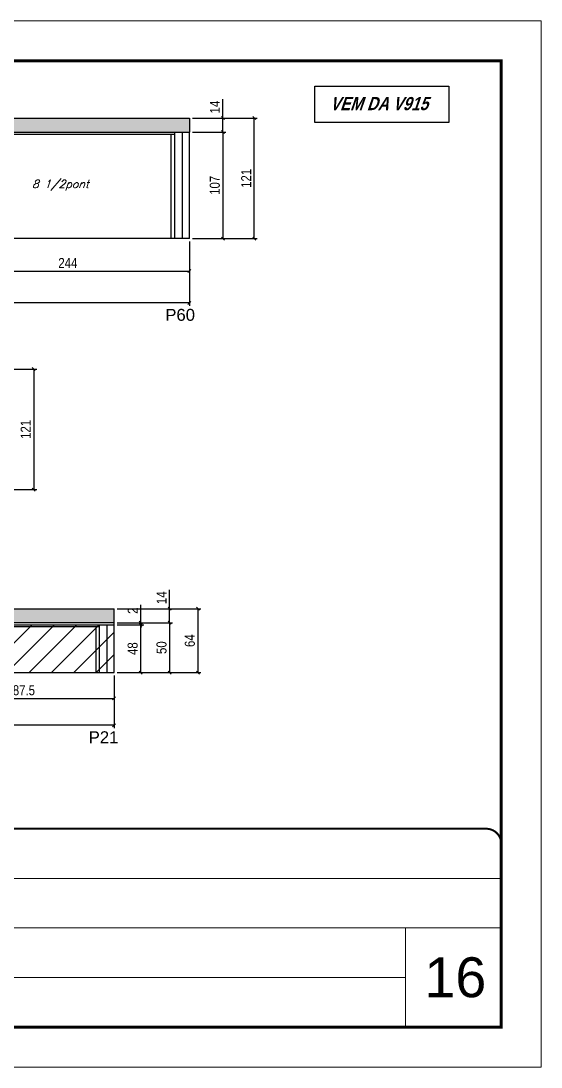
# Model space of a CAD drawing. Extents: x 3309 to 9563, y -2522 to 14608.
# Drawn here: x 9041 to 9563, y 10112 to 11162 of the extents above; entities that cross this region are included whole.
import ezdxf

# ---------------------------------------------------------------- set-up
doc = ezdxf.new("R2010")
doc.units = 0
doc.linetypes.add('CONTINUO', pattern=[0])
doc.linetypes.add('DASHED', pattern=[0.75, 0.5, -0.25])
for name, color, linetype in [('5', 5, 'Continuous'), ('COTA', 241, 'Continuous'), ('NOMENCLATURA', 7, 'Continuous'), ('Painéis', 200, 'Continuous'), ('SARR_2.2x7', 40, 'Continuous'), ('SARR_3.5x7', 81, 'Continuous'), ('texto', 7, 'Continuous')]:
    doc.layers.add(name, color=color, linetype=linetype)
for name, color, linetype, lineweight in [('CARIMBO', 255, 'Continuous', 9), ('Folhas', 255, 'Continuous', 9), ('Hachura', 251, 'Continuous', 9), ('SARRAFO DE PRESSAO', 251, 'DASHED', 9)]:
    doc.layers.add(name, color=color, linetype=linetype, lineweight=lineweight)
doc.styles.add('ARIAL', font='arial.ttf')
doc.styles.add('COTA TECNICA', font='techl___.ttf', dxfattribs={"height": 10})
doc.styles.add('Romans', font='romans.shx')
doc.styles.get("Standard").update_dxf_attribs({"font": 'arial.ttf'})
doc.styles.add('TECNICA', font='techb___.ttf', dxfattribs={"height": 10})
doc.dimstyles.new('PAINEL', dxfattribs={"dimtxt": 10, "dimasz": 3, "dimexe": 3, "dimexo": 3, "dimgap": 3, "dimtad": 1, "dimdec": 1, "dimzin": 12, "dimdsep": 46, "dimtxsty": 'COTA TECNICA', "dimblk1": 'OBLIQUE', "dimblk2": 'OBLIQUE', "dimsah": 1, "dimcen": 0.9, "dimclrd": 4, "dimclre": 4, "dimclrt": 240, "dimadec": 1, "dimazin": 3, "dimtfac": 1, "dimtdec": 1, "dimtmove": 0, "dimatfit": 3, "dimfxl": 1, "dimtolj": 1, "dimtzin": 12, "dimarcsym": 0})

# ---------------------------------------------------------------- blocks, each defined once
blk = doc.blocks.new('9999999999')
at = {"color": 30, "linetype": 'CONTINUO'}
for p, q in [((98564.6, 34379.6), (99584, 34379.6)), ((98564.6, 34329.8), (99488, 34329.8)), ((99584, 34329.8), (99488, 34329.8)), ((99488, 34329.8), (99488, 34230.2)), ((98564.6, 34280), (99488, 34280))]:
    blk.add_line(p, q, dxfattribs=at)
at = {"color": 30, "linetype": 'CONTINUO', "const_width": 2}
blk.add_lwpolyline([(99584, 34230.2), (99584, 34414.4, 0.414214), (99569, 34429.4), (98229, 34429.4, 0.414214), (98214, 34414.4), (98214, 34245.2, 0.414214), (98229, 34230.2), (99584, 34230.2)], format="xyb", dxfattribs=at)
at = {"layer": 'Folhas'}
blk.add_lwpolyline([(98139, 34190.2), (99624, 34190.2), (99624, 35240.2), (98139, 35240.2)], close=True, dxfattribs=at)
at = {"layer": 'Folhas', "color": 30, "const_width": 3}
blk.add_lwpolyline([(98214, 34230.2), (99584, 34230.2), (99584, 35200.2), (98214, 35200.2)], close=True, dxfattribs=at)
blk = doc.blocks.new('_Oblique')
at = {"color": 0, "linetype": 'ByBlock', "lineweight": -2}
blk.add_line((-0.5, -0.5), (0.5, 0.5), dxfattribs=at)
blk = doc.blocks.new('*D439')
at = {"layer": 'COTA', "color": 4, "lineweight": -2, "transparency": 16777216}
for p, q in [((8965.7, 10940.7), (8965.7, 10908.1)), ((9209.7, 10940.7), (9209.7, 10908.1)), ((8965.7, 10911.1), (9209.7, 10911.1))]:
    blk.add_line(p, q, dxfattribs=at)
at = {"layer": 'Defpoints', "color": 0, "transparency": 16777216}
for p in [(8965.7, 10943.7), (9209.7, 10943.7), (9209.7, 10911.1)]:
    blk.add_point(p, dxfattribs=at)
at = {"layer": 'COTA', "color": 4, "lineweight": -2, "transparency": 16777216, "xscale": 3, "yscale": 3, "zscale": 3, "rotation": 180}
blk.add_blockref('_Oblique', (8965.7, 10911.1), dxfattribs=at)
at = {"layer": 'COTA', "color": 4, "lineweight": -2, "transparency": 16777216, "xscale": 3, "yscale": 3, "zscale": 3}
blk.add_blockref('_Oblique', (9209.7, 10911.1), dxfattribs=at)
at = {"layer": 'COTA', "color": 240, "transparency": 16777216, "insert": (9087.7, 10919.2), "char_height": 10, "attachment_point": 5, "style": 'COTA TECNICA'}
blk.add_mtext('\\A1;244', dxfattribs=at)
blk = doc.blocks.new('*D440')
at = {"layer": 'COTA', "color": 4, "lineweight": -2, "transparency": 16777216}
for p, q in [((8214.7, 10940.7), (8214.7, 10876.1)), ((9209.7, 10940.7), (9209.7, 10876.1)), ((9209.7, 10879.1), (8214.7, 10879.1))]:
    blk.add_line(p, q, dxfattribs=at)
at = {"layer": 'Defpoints', "color": 0, "transparency": 16777216}
for p in [(8214.7, 10943.7), (9209.7, 10943.7), (8214.7, 10879.1)]:
    blk.add_point(p, dxfattribs=at)
at = {"layer": 'COTA', "color": 4, "lineweight": -2, "transparency": 16777216, "xscale": 3, "yscale": 3, "zscale": 3, "rotation": 180}
blk.add_blockref('_Oblique', (8214.7, 10879.1), dxfattribs=at)
at = {"layer": 'COTA', "color": 4, "lineweight": -2, "transparency": 16777216, "xscale": 3, "yscale": 3, "zscale": 3}
blk.add_blockref('_Oblique', (9209.7, 10879.1), dxfattribs=at)
at = {"layer": 'COTA', "color": 240, "transparency": 16777216, "insert": (8712.2, 10887.3), "char_height": 10, "attachment_point": 5, "style": 'COTA TECNICA'}
blk.add_mtext('\\A1;995', dxfattribs=at)
blk = doc.blocks.new('*D441')
at = {"layer": 'COTA', "color": 4, "lineweight": -2, "transparency": 16777216}
for p, q in [((9212.7, 11050.6), (9246.4, 11050.6)), ((9243.4, 11050.6), (9243.4, 10943.7)), ((9212.7, 10943.7), (9246.4, 10943.7))]:
    blk.add_line(p, q, dxfattribs=at)
at = {"layer": 'Defpoints', "color": 0, "transparency": 16777216}
for p in [(9209.7, 11050.6), (9209.7, 10943.7), (9243.4, 10943.7)]:
    blk.add_point(p, dxfattribs=at)
at = {"layer": 'COTA', "color": 4, "lineweight": -2, "transparency": 16777216, "xscale": 3, "yscale": 3, "zscale": 3}
for p, rotation in [((9243.4, 11050.6), 90), ((9243.4, 10943.7), 270)]:
    blk.add_blockref('_Oblique', p, dxfattribs=dict(at, rotation=rotation))
at = {"layer": 'COTA', "color": 240, "transparency": 16777216, "insert": (9235.3, 10997.1), "char_height": 10, "attachment_point": 5, "rotation": 90, "style": 'COTA TECNICA'}
blk.add_mtext('\\A1;107', dxfattribs=at)
blk = doc.blocks.new('*D442')
at = {"layer": 'COTA', "color": 4, "lineweight": -2, "transparency": 16777216}
for p, q in [((9243.4, 11064.6), (9243.4, 11083.7)), ((9212.7, 11064.6), (9246.4, 11064.6)), ((9243.4, 11050.6), (9243.4, 11064.6)), ((9212.7, 11050.6), (9246.4, 11050.6))]:
    blk.add_line(p, q, dxfattribs=at)
at = {"layer": 'Defpoints', "color": 0, "transparency": 16777216}
for p in [(9209.7, 11064.6), (9243.4, 11064.6), (9209.7, 11050.6)]:
    blk.add_point(p, dxfattribs=at)
at = {"layer": 'COTA', "color": 4, "lineweight": -2, "transparency": 16777216, "xscale": 3, "yscale": 3, "zscale": 3}
for p, rotation in [((9243.4, 11064.6), 90), ((9243.4, 11050.6), 270)]:
    blk.add_blockref('_Oblique', p, dxfattribs=dict(at, rotation=rotation))
at = {"layer": 'COTA', "color": 240, "transparency": 16777216, "insert": (9235.3, 11075.7), "char_height": 10, "attachment_point": 5, "rotation": 90, "style": 'COTA TECNICA'}
blk.add_mtext('\\A1;14', dxfattribs=at)
blk = doc.blocks.new('*D443')
at = {"layer": 'COTA', "color": 4, "lineweight": -2, "transparency": 16777216}
for p, q in [((9212.7, 11064.6), (9277.8, 11064.6)), ((9274.8, 10943.7), (9274.8, 11064.6)), ((9212.7, 10943.7), (9277.8, 10943.7))]:
    blk.add_line(p, q, dxfattribs=at)
at = {"layer": 'Defpoints', "color": 0, "transparency": 16777216}
for p in [(9209.7, 11064.6), (9274.8, 11064.6), (9209.7, 10943.7)]:
    blk.add_point(p, dxfattribs=at)
at = {"layer": 'COTA', "color": 4, "lineweight": -2, "transparency": 16777216, "xscale": 3, "yscale": 3, "zscale": 3}
for p, rotation in [((9274.8, 11064.6), 90), ((9274.8, 10943.7), 270)]:
    blk.add_blockref('_Oblique', p, dxfattribs=dict(at, rotation=rotation))
at = {"layer": 'COTA', "color": 240, "transparency": 16777216, "insert": (9266.8, 11004.1), "char_height": 10, "attachment_point": 5, "rotation": 90, "style": 'COTA TECNICA'}
blk.add_mtext('\\A1;121', dxfattribs=at)
blk = doc.blocks.new('*D450')
at = {"layer": 'COTA', "color": 4, "lineweight": -2, "transparency": 16777216}
for p, q in [((8993.7, 10812.7), (9056.4, 10812.7)), ((9053.4, 10812.7), (9053.4, 10691.7)), ((8993.7, 10691.7), (9056.4, 10691.7))]:
    blk.add_line(p, q, dxfattribs=at)
at = {"layer": 'Defpoints', "color": 0, "transparency": 16777216}
for p in [(8990.7, 10812.7, 0), (8990.7, 10691.7, 0), (9053.4, 10691.7)]:
    blk.add_point(p, dxfattribs=at)
at = {"layer": 'COTA', "color": 4, "lineweight": -2, "transparency": 16777216, "xscale": 3, "yscale": 3, "zscale": 3}
for p, rotation in [((9053.4, 10812.7), 90), ((9053.4, 10691.7), 270)]:
    blk.add_blockref('_Oblique', p, dxfattribs=dict(at, rotation=rotation))
at = {"layer": 'COTA', "color": 240, "transparency": 16777216, "insert": (9045.3, 10752.2), "char_height": 10, "attachment_point": 5, "rotation": 90, "style": 'COTA TECNICA'}
blk.add_mtext('\\A1;121', dxfattribs=at)
blk = doc.blocks.new('*D458')
at = {"layer": 'COTA', "color": 4, "lineweight": -2, "transparency": 16777216}
for p, q in [((9137.2, 10572.1), (9221.3, 10572.1)), ((9218.3, 10572.1), (9218.3, 10508.1)), ((9137.2, 10508.1), (9221.3, 10508.1))]:
    blk.add_line(p, q, dxfattribs=at)
at = {"layer": 'Defpoints', "color": 0, "transparency": 16777216}
for p in [(9134.2, 10572.1, 0), (9134.2, 10508.1, 0), (9218.3, 10508.1)]:
    blk.add_point(p, dxfattribs=at)
at = {"layer": 'COTA', "color": 4, "lineweight": -2, "transparency": 16777216, "xscale": 3, "yscale": 3, "zscale": 3}
for p, rotation in [((9218.3, 10572.1), 90), ((9218.3, 10508.1), 270)]:
    blk.add_blockref('_Oblique', p, dxfattribs=dict(at, rotation=rotation))
at = {"layer": 'COTA', "color": 240, "transparency": 16777216, "insert": (9210.2, 10540.1), "char_height": 10, "attachment_point": 5, "rotation": 90, "style": 'COTA TECNICA'}
blk.add_mtext('\\A1;64', dxfattribs=at)
blk = doc.blocks.new('*D480')
at = {"layer": 'COTA', "color": 4, "lineweight": -2, "transparency": 16777216}
for p, q in [((9137.2, 10558.1), (9192.9, 10558.1)), ((9189.9, 10558.1), (9189.9, 10508.1)), ((9137.2, 10508.1), (9192.9, 10508.1))]:
    blk.add_line(p, q, dxfattribs=at)
at = {"layer": 'Defpoints', "color": 0, "transparency": 16777216}
for p in [(9134.2, 10558.1, 0), (9134.2, 10508.1, 0), (9189.9, 10508.1)]:
    blk.add_point(p, dxfattribs=at)
at = {"layer": 'COTA', "color": 4, "lineweight": -2, "transparency": 16777216, "xscale": 3, "yscale": 3, "zscale": 3}
for p, rotation in [((9189.9, 10558.1), 90), ((9189.9, 10508.1), 270)]:
    blk.add_blockref('_Oblique', p, dxfattribs=dict(at, rotation=rotation))
at = {"layer": 'COTA', "color": 240, "transparency": 16777216, "insert": (9181.8, 10533.1), "char_height": 10, "attachment_point": 5, "rotation": 90, "style": 'COTA TECNICA'}
blk.add_mtext('\\A1;50', dxfattribs=at)
blk = doc.blocks.new('*D481')
at = {"layer": 'COTA', "color": 4, "lineweight": -2, "transparency": 16777216}
for p, q in [((9189.9, 10572.1), (9189.9, 10591.2)), ((9137.2, 10572.1), (9192.9, 10572.1)), ((9189.9, 10558.1), (9189.9, 10572.1)), ((9137.2, 10558.1), (9192.9, 10558.1))]:
    blk.add_line(p, q, dxfattribs=at)
at = {"layer": 'Defpoints', "color": 0, "transparency": 16777216}
for p in [(9134.2, 10572.1, 0), (9189.9, 10572.1), (9134.2, 10558.1, 0)]:
    blk.add_point(p, dxfattribs=at)
at = {"layer": 'COTA', "color": 4, "lineweight": -2, "transparency": 16777216, "xscale": 3, "yscale": 3, "zscale": 3}
for p, rotation in [((9189.9, 10572.1), 90), ((9189.9, 10558.1), 270)]:
    blk.add_blockref('_Oblique', p, dxfattribs=dict(at, rotation=rotation))
at = {"layer": 'COTA', "color": 240, "transparency": 16777216, "insert": (9181.8, 10583.2), "char_height": 10, "attachment_point": 5, "rotation": 90, "style": 'COTA TECNICA'}
blk.add_mtext('\\A1;14', dxfattribs=at)
blk = doc.blocks.new('*D459')
at = {"layer": 'COTA', "color": 4, "lineweight": -2, "transparency": 16777216}
for p, q in [((9137.2, 10556.1), (9163.9, 10556.1)), ((9160.9, 10508.1), (9160.9, 10556.1)), ((9137.2, 10508.1), (9163.9, 10508.1))]:
    blk.add_line(p, q, dxfattribs=at)
at = {"layer": 'Defpoints', "color": 0, "transparency": 16777216}
for p in [(9134.2, 10556.1, 0), (9160.9, 10556.1), (9134.2, 10508.1, 0)]:
    blk.add_point(p, dxfattribs=at)
at = {"layer": 'COTA', "color": 4, "lineweight": -2, "transparency": 16777216, "xscale": 3, "yscale": 3, "zscale": 3}
for p, rotation in [((9160.9, 10556.1), 90), ((9160.9, 10508.1), 270)]:
    blk.add_blockref('_Oblique', p, dxfattribs=dict(at, rotation=rotation))
at = {"layer": 'COTA', "color": 240, "transparency": 16777216, "insert": (9152.8, 10532.1), "char_height": 10, "attachment_point": 5, "rotation": 90, "style": 'COTA TECNICA'}
blk.add_mtext('\\A1;48', dxfattribs=at)
blk = doc.blocks.new('*D460')
at = {"layer": 'COTA', "color": 4, "lineweight": -2, "transparency": 16777216}
for p, q in [((9160.9, 10558.1), (9160.9, 10576.2)), ((9137.2, 10558.1), (9163.9, 10558.1)), ((9137.2, 10556.1), (9163.9, 10556.1)), ((9160.9, 10556.1), (9160.9, 10558.1)), ((9160.9, 10556.1), (9160.9, 10553.1))]:
    blk.add_line(p, q, dxfattribs=at)
at = {"layer": 'Defpoints', "color": 0, "transparency": 16777216}
for p in [(9134.2, 10558.1, 0), (9134.2, 10556.1, 0), (9160.9, 10558.1)]:
    blk.add_point(p, dxfattribs=at)
at = {"layer": 'COTA', "color": 4, "lineweight": -2, "transparency": 16777216, "xscale": 3, "yscale": 3, "zscale": 3}
for p, rotation in [((9160.9, 10558.1), 270), ((9160.9, 10556.1), 90)]:
    blk.add_blockref('_Oblique', p, dxfattribs=dict(at, rotation=rotation))
at = {"layer": 'COTA', "color": 240, "transparency": 16777216, "insert": (9152.9, 10570.2), "char_height": 10, "attachment_point": 5, "rotation": 90, "style": 'COTA TECNICA'}
blk.add_mtext('\\A1;2', dxfattribs=at)
blk = doc.blocks.new('*D461')
at = {"layer": 'COTA', "color": 4, "lineweight": -2, "transparency": 16777216}
for p, q in [((9137.2, 10558.1), (9192.9, 10558.1)), ((9189.9, 10558.1), (9189.9, 10508.1)), ((9137.2, 10508.1), (9192.9, 10508.1))]:
    blk.add_line(p, q, dxfattribs=at)
at = {"layer": 'Defpoints', "color": 0, "transparency": 16777216}
for p in [(9134.2, 10558.1, 0), (9134.2, 10508.1, 0), (9189.9, 10508.1)]:
    blk.add_point(p, dxfattribs=at)
at = {"layer": 'COTA', "color": 4, "lineweight": -2, "transparency": 16777216, "xscale": 3, "yscale": 3, "zscale": 3}
for p, rotation in [((9189.9, 10558.1), 90), ((9189.9, 10508.1), 270)]:
    blk.add_blockref('_Oblique', p, dxfattribs=dict(at, rotation=rotation))
at = {"layer": 'COTA', "color": 240, "transparency": 16777216, "insert": (9181.8, 10533.1), "char_height": 10, "attachment_point": 5, "rotation": 90, "style": 'COTA TECNICA'}
blk.add_mtext('\\A1;50', dxfattribs=at)
blk = doc.blocks.new('*D462')
at = {"layer": 'COTA', "color": 4, "lineweight": -2, "transparency": 16777216}
for p, q in [((9189.9, 10572.1), (9189.9, 10591.2)), ((9137.2, 10572.1), (9192.9, 10572.1)), ((9189.9, 10558.1), (9189.9, 10572.1)), ((9137.2, 10558.1), (9192.9, 10558.1))]:
    blk.add_line(p, q, dxfattribs=at)
at = {"layer": 'Defpoints', "color": 0, "transparency": 16777216}
for p in [(9134.2, 10572.1, 0), (9189.9, 10572.1), (9134.2, 10558.1, 0)]:
    blk.add_point(p, dxfattribs=at)
at = {"layer": 'COTA', "color": 4, "lineweight": -2, "transparency": 16777216, "xscale": 3, "yscale": 3, "zscale": 3}
for p, rotation in [((9189.9, 10572.1), 90), ((9189.9, 10558.1), 270)]:
    blk.add_blockref('_Oblique', p, dxfattribs=dict(at, rotation=rotation))
at = {"layer": 'COTA', "color": 240, "transparency": 16777216, "insert": (9181.8, 10583.2), "char_height": 10, "attachment_point": 5, "rotation": 90, "style": 'COTA TECNICA'}
blk.add_mtext('\\A1;14', dxfattribs=at)
blk = doc.blocks.new('*D463')
at = {"layer": 'COTA', "color": 4, "lineweight": -2, "transparency": 16777216}
for p, q in [((9137.2, 10556.1), (9163.9, 10556.1)), ((9160.9, 10508.1), (9160.9, 10556.1)), ((9137.2, 10508.1), (9163.9, 10508.1))]:
    blk.add_line(p, q, dxfattribs=at)
at = {"layer": 'Defpoints', "color": 0, "transparency": 16777216}
for p in [(9134.2, 10556.1, 0), (9160.9, 10556.1), (9134.2, 10508.1, 0)]:
    blk.add_point(p, dxfattribs=at)
at = {"layer": 'COTA', "color": 4, "lineweight": -2, "transparency": 16777216, "xscale": 3, "yscale": 3, "zscale": 3}
for p, rotation in [((9160.9, 10556.1), 90), ((9160.9, 10508.1), 270)]:
    blk.add_blockref('_Oblique', p, dxfattribs=dict(at, rotation=rotation))
at = {"layer": 'COTA', "color": 240, "transparency": 16777216, "insert": (9152.8, 10532.1), "char_height": 10, "attachment_point": 5, "rotation": 90, "style": 'COTA TECNICA'}
blk.add_mtext('\\A1;48', dxfattribs=at)
blk = doc.blocks.new('*D464')
at = {"layer": 'COTA', "color": 4, "lineweight": -2, "transparency": 16777216}
for p, q in [((9160.9, 10558.1), (9160.9, 10576.2)), ((9137.2, 10558.1), (9163.9, 10558.1)), ((9137.2, 10556.1), (9163.9, 10556.1)), ((9160.9, 10556.1), (9160.9, 10558.1)), ((9160.9, 10556.1), (9160.9, 10553.1))]:
    blk.add_line(p, q, dxfattribs=at)
at = {"layer": 'Defpoints', "color": 0, "transparency": 16777216}
for p in [(9134.2, 10558.1, 0), (9134.2, 10556.1, 0), (9160.9, 10558.1)]:
    blk.add_point(p, dxfattribs=at)
at = {"layer": 'COTA', "color": 4, "lineweight": -2, "transparency": 16777216, "xscale": 3, "yscale": 3, "zscale": 3}
for p, rotation in [((9160.9, 10558.1), 270), ((9160.9, 10556.1), 90)]:
    blk.add_blockref('_Oblique', p, dxfattribs=dict(at, rotation=rotation))
at = {"layer": 'COTA', "color": 240, "transparency": 16777216, "insert": (9152.9, 10570.2), "char_height": 10, "attachment_point": 5, "rotation": 90, "style": 'COTA TECNICA'}
blk.add_mtext('\\A1;2', dxfattribs=at)
blk = doc.blocks.new('*D465')
at = {"layer": 'COTA', "color": 4, "lineweight": -2, "transparency": 16777216}
for p, q in [((9137.2, 10556.1), (9163.9, 10556.1)), ((9160.9, 10508.1), (9160.9, 10556.1)), ((9137.2, 10508.1), (9163.9, 10508.1))]:
    blk.add_line(p, q, dxfattribs=at)
at = {"layer": 'Defpoints', "color": 0, "transparency": 16777216}
for p in [(9134.2, 10556.1, 0), (9160.9, 10556.1), (9134.2, 10508.1, 0)]:
    blk.add_point(p, dxfattribs=at)
at = {"layer": 'COTA', "color": 4, "lineweight": -2, "transparency": 16777216, "xscale": 3, "yscale": 3, "zscale": 3}
for p, rotation in [((9160.9, 10556.1), 90), ((9160.9, 10508.1), 270)]:
    blk.add_blockref('_Oblique', p, dxfattribs=dict(at, rotation=rotation))
at = {"layer": 'COTA', "color": 240, "transparency": 16777216, "insert": (9152.8, 10532.1), "char_height": 10, "attachment_point": 5, "rotation": 90, "style": 'COTA TECNICA'}
blk.add_mtext('\\A1;48', dxfattribs=at)
blk = doc.blocks.new('*D466')
at = {"layer": 'COTA', "color": 4, "lineweight": -2, "transparency": 16777216}
for p, q in [((9160.9, 10558.1), (9160.9, 10576.2)), ((9137.2, 10558.1), (9163.9, 10558.1)), ((9137.2, 10556.1), (9163.9, 10556.1)), ((9160.9, 10556.1), (9160.9, 10558.1)), ((9160.9, 10556.1), (9160.9, 10553.1))]:
    blk.add_line(p, q, dxfattribs=at)
at = {"layer": 'Defpoints', "color": 0, "transparency": 16777216}
for p in [(9134.2, 10558.1, 0), (9134.2, 10556.1, 0), (9160.9, 10558.1)]:
    blk.add_point(p, dxfattribs=at)
at = {"layer": 'COTA', "color": 4, "lineweight": -2, "transparency": 16777216, "xscale": 3, "yscale": 3, "zscale": 3}
for p, rotation in [((9160.9, 10558.1), 270), ((9160.9, 10556.1), 90)]:
    blk.add_blockref('_Oblique', p, dxfattribs=dict(at, rotation=rotation))
at = {"layer": 'COTA', "color": 240, "transparency": 16777216, "insert": (9152.9, 10570.2), "char_height": 10, "attachment_point": 5, "rotation": 90, "style": 'COTA TECNICA'}
blk.add_mtext('\\A1;2', dxfattribs=at)
blk = doc.blocks.new('*D467')
at = {"layer": 'COTA', "color": 4, "lineweight": -2, "transparency": 16777216}
for p, q in [((9137.2, 10556.1), (9163.9, 10556.1)), ((9160.9, 10508.1), (9160.9, 10556.1)), ((9137.2, 10508.1), (9163.9, 10508.1))]:
    blk.add_line(p, q, dxfattribs=at)
at = {"layer": 'Defpoints', "color": 0, "transparency": 16777216}
for p in [(9134.2, 10556.1, 0), (9160.9, 10556.1), (9134.2, 10508.1, 0)]:
    blk.add_point(p, dxfattribs=at)
at = {"layer": 'COTA', "color": 4, "lineweight": -2, "transparency": 16777216, "xscale": 3, "yscale": 3, "zscale": 3}
for p, rotation in [((9160.9, 10556.1), 90), ((9160.9, 10508.1), 270)]:
    blk.add_blockref('_Oblique', p, dxfattribs=dict(at, rotation=rotation))
at = {"layer": 'COTA', "color": 240, "transparency": 16777216, "insert": (9152.8, 10532.1), "char_height": 10, "attachment_point": 5, "rotation": 90, "style": 'COTA TECNICA'}
blk.add_mtext('\\A1;48', dxfattribs=at)
blk = doc.blocks.new('*D468')
at = {"layer": 'COTA', "color": 4, "lineweight": -2, "transparency": 16777216}
for p, q in [((9160.9, 10558.1), (9160.9, 10576.2)), ((9137.2, 10558.1), (9163.9, 10558.1)), ((9137.2, 10556.1), (9163.9, 10556.1)), ((9160.9, 10556.1), (9160.9, 10558.1)), ((9160.9, 10556.1), (9160.9, 10553.1))]:
    blk.add_line(p, q, dxfattribs=at)
at = {"layer": 'Defpoints', "color": 0, "transparency": 16777216}
for p in [(9134.2, 10558.1, 0), (9134.2, 10556.1, 0), (9160.9, 10558.1)]:
    blk.add_point(p, dxfattribs=at)
at = {"layer": 'COTA', "color": 4, "lineweight": -2, "transparency": 16777216, "xscale": 3, "yscale": 3, "zscale": 3}
for p, rotation in [((9160.9, 10558.1), 270), ((9160.9, 10556.1), 90)]:
    blk.add_blockref('_Oblique', p, dxfattribs=dict(at, rotation=rotation))
at = {"layer": 'COTA', "color": 240, "transparency": 16777216, "insert": (9152.9, 10570.2), "char_height": 10, "attachment_point": 5, "rotation": 90, "style": 'COTA TECNICA'}
blk.add_mtext('\\A1;2', dxfattribs=at)
blk = doc.blocks.new('*D469')
at = {"layer": 'COTA', "color": 4, "lineweight": -2, "transparency": 16777216}
for p, q in [((9137.2, 10556.1), (9163.9, 10556.1)), ((9160.9, 10508.1), (9160.9, 10556.1)), ((9137.2, 10508.1), (9163.9, 10508.1))]:
    blk.add_line(p, q, dxfattribs=at)
at = {"layer": 'Defpoints', "color": 0, "transparency": 16777216}
for p in [(9134.2, 10556.1, 0), (9160.9, 10556.1), (9134.2, 10508.1, 0)]:
    blk.add_point(p, dxfattribs=at)
at = {"layer": 'COTA', "color": 4, "lineweight": -2, "transparency": 16777216, "xscale": 3, "yscale": 3, "zscale": 3}
for p, rotation in [((9160.9, 10556.1), 90), ((9160.9, 10508.1), 270)]:
    blk.add_blockref('_Oblique', p, dxfattribs=dict(at, rotation=rotation))
at = {"layer": 'COTA', "color": 240, "transparency": 16777216, "insert": (9152.8, 10532.1), "char_height": 10, "attachment_point": 5, "rotation": 90, "style": 'COTA TECNICA'}
blk.add_mtext('\\A1;48', dxfattribs=at)
blk = doc.blocks.new('*D470')
at = {"layer": 'COTA', "color": 4, "lineweight": -2, "transparency": 16777216}
for p, q in [((9160.9, 10558.1), (9160.9, 10576.2)), ((9137.2, 10558.1), (9163.9, 10558.1)), ((9137.2, 10556.1), (9163.9, 10556.1)), ((9160.9, 10556.1), (9160.9, 10558.1)), ((9160.9, 10556.1), (9160.9, 10553.1))]:
    blk.add_line(p, q, dxfattribs=at)
at = {"layer": 'Defpoints', "color": 0, "transparency": 16777216}
for p in [(9134.2, 10558.1, 0), (9134.2, 10556.1, 0), (9160.9, 10558.1)]:
    blk.add_point(p, dxfattribs=at)
at = {"layer": 'COTA', "color": 4, "lineweight": -2, "transparency": 16777216, "xscale": 3, "yscale": 3, "zscale": 3}
for p, rotation in [((9160.9, 10558.1), 270), ((9160.9, 10556.1), 90)]:
    blk.add_blockref('_Oblique', p, dxfattribs=dict(at, rotation=rotation))
at = {"layer": 'COTA', "color": 240, "transparency": 16777216, "insert": (9152.9, 10570.2), "char_height": 10, "attachment_point": 5, "rotation": 90, "style": 'COTA TECNICA'}
blk.add_mtext('\\A1;2', dxfattribs=at)
blk = doc.blocks.new('*D471')
at = {"layer": 'COTA', "color": 4, "lineweight": -2, "transparency": 16777216}
for p, q in [((9137.2, 10556.1), (9163.9, 10556.1)), ((9160.9, 10508.1), (9160.9, 10556.1)), ((9137.2, 10508.1), (9163.9, 10508.1))]:
    blk.add_line(p, q, dxfattribs=at)
at = {"layer": 'Defpoints', "color": 0, "transparency": 16777216}
for p in [(9134.2, 10556.1, 0), (9160.9, 10556.1), (9134.2, 10508.1, 0)]:
    blk.add_point(p, dxfattribs=at)
at = {"layer": 'COTA', "color": 4, "lineweight": -2, "transparency": 16777216, "xscale": 3, "yscale": 3, "zscale": 3}
for p, rotation in [((9160.9, 10556.1), 90), ((9160.9, 10508.1), 270)]:
    blk.add_blockref('_Oblique', p, dxfattribs=dict(at, rotation=rotation))
at = {"layer": 'COTA', "color": 240, "transparency": 16777216, "insert": (9152.8, 10532.1), "char_height": 10, "attachment_point": 5, "rotation": 90, "style": 'COTA TECNICA'}
blk.add_mtext('\\A1;48', dxfattribs=at)
blk = doc.blocks.new('*D472')
at = {"layer": 'COTA', "color": 4, "lineweight": -2, "transparency": 16777216}
for p, q in [((9160.9, 10558.1), (9160.9, 10576.2)), ((9137.2, 10558.1), (9163.9, 10558.1)), ((9137.2, 10556.1), (9163.9, 10556.1)), ((9160.9, 10556.1), (9160.9, 10558.1)), ((9160.9, 10556.1), (9160.9, 10553.1))]:
    blk.add_line(p, q, dxfattribs=at)
at = {"layer": 'Defpoints', "color": 0, "transparency": 16777216}
for p in [(9134.2, 10558.1, 0), (9134.2, 10556.1, 0), (9160.9, 10558.1)]:
    blk.add_point(p, dxfattribs=at)
at = {"layer": 'COTA', "color": 4, "lineweight": -2, "transparency": 16777216, "xscale": 3, "yscale": 3, "zscale": 3}
for p, rotation in [((9160.9, 10558.1), 270), ((9160.9, 10556.1), 90)]:
    blk.add_blockref('_Oblique', p, dxfattribs=dict(at, rotation=rotation))
at = {"layer": 'COTA', "color": 240, "transparency": 16777216, "insert": (9152.9, 10570.2), "char_height": 10, "attachment_point": 5, "rotation": 90, "style": 'COTA TECNICA'}
blk.add_mtext('\\A1;2', dxfattribs=at)
blk = doc.blocks.new('*D473')
at = {"layer": 'COTA', "color": 4, "lineweight": -2, "transparency": 16777216}
for p, q in [((9137.2, 10556.1), (9163.9, 10556.1)), ((9160.9, 10508.1), (9160.9, 10556.1)), ((9137.2, 10508.1), (9163.9, 10508.1))]:
    blk.add_line(p, q, dxfattribs=at)
at = {"layer": 'Defpoints', "color": 0, "transparency": 16777216}
for p in [(9134.2, 10556.1, 0), (9160.9, 10556.1), (9134.2, 10508.1, 0)]:
    blk.add_point(p, dxfattribs=at)
at = {"layer": 'COTA', "color": 4, "lineweight": -2, "transparency": 16777216, "xscale": 3, "yscale": 3, "zscale": 3}
for p, rotation in [((9160.9, 10556.1), 90), ((9160.9, 10508.1), 270)]:
    blk.add_blockref('_Oblique', p, dxfattribs=dict(at, rotation=rotation))
at = {"layer": 'COTA', "color": 240, "transparency": 16777216, "insert": (9152.8, 10532.1), "char_height": 10, "attachment_point": 5, "rotation": 90, "style": 'COTA TECNICA'}
blk.add_mtext('\\A1;48', dxfattribs=at)
blk = doc.blocks.new('*D474')
at = {"layer": 'COTA', "color": 4, "lineweight": -2, "transparency": 16777216}
for p, q in [((9160.9, 10558.1), (9160.9, 10576.2)), ((9137.2, 10558.1), (9163.9, 10558.1)), ((9137.2, 10556.1), (9163.9, 10556.1)), ((9160.9, 10556.1), (9160.9, 10558.1)), ((9160.9, 10556.1), (9160.9, 10553.1))]:
    blk.add_line(p, q, dxfattribs=at)
at = {"layer": 'Defpoints', "color": 0, "transparency": 16777216}
for p in [(9134.2, 10558.1, 0), (9134.2, 10556.1, 0), (9160.9, 10558.1)]:
    blk.add_point(p, dxfattribs=at)
at = {"layer": 'COTA', "color": 4, "lineweight": -2, "transparency": 16777216, "xscale": 3, "yscale": 3, "zscale": 3}
for p, rotation in [((9160.9, 10558.1), 270), ((9160.9, 10556.1), 90)]:
    blk.add_blockref('_Oblique', p, dxfattribs=dict(at, rotation=rotation))
at = {"layer": 'COTA', "color": 240, "transparency": 16777216, "insert": (9152.9, 10570.2), "char_height": 10, "attachment_point": 5, "rotation": 90, "style": 'COTA TECNICA'}
blk.add_mtext('\\A1;2', dxfattribs=at)
blk = doc.blocks.new('*D475')
at = {"layer": 'COTA', "color": 4, "lineweight": -2, "transparency": 16777216}
for p, q in [((9137.2, 10556.1), (9163.9, 10556.1)), ((9160.9, 10508.1), (9160.9, 10556.1)), ((9137.2, 10508.1), (9163.9, 10508.1))]:
    blk.add_line(p, q, dxfattribs=at)
at = {"layer": 'Defpoints', "color": 0, "transparency": 16777216}
for p in [(9134.2, 10556.1, 0), (9160.9, 10556.1), (9134.2, 10508.1, 0)]:
    blk.add_point(p, dxfattribs=at)
at = {"layer": 'COTA', "color": 4, "lineweight": -2, "transparency": 16777216, "xscale": 3, "yscale": 3, "zscale": 3}
for p, rotation in [((9160.9, 10556.1), 90), ((9160.9, 10508.1), 270)]:
    blk.add_blockref('_Oblique', p, dxfattribs=dict(at, rotation=rotation))
at = {"layer": 'COTA', "color": 240, "transparency": 16777216, "insert": (9152.8, 10532.1), "char_height": 10, "attachment_point": 5, "rotation": 90, "style": 'COTA TECNICA'}
blk.add_mtext('\\A1;48', dxfattribs=at)
blk = doc.blocks.new('*D476')
at = {"layer": 'COTA', "color": 4, "lineweight": -2, "transparency": 16777216}
for p, q in [((9160.9, 10558.1), (9160.9, 10576.2)), ((9137.2, 10558.1), (9163.9, 10558.1)), ((9137.2, 10556.1), (9163.9, 10556.1)), ((9160.9, 10556.1), (9160.9, 10558.1)), ((9160.9, 10556.1), (9160.9, 10553.1))]:
    blk.add_line(p, q, dxfattribs=at)
at = {"layer": 'Defpoints', "color": 0, "transparency": 16777216}
for p in [(9134.2, 10558.1, 0), (9134.2, 10556.1, 0), (9160.9, 10558.1)]:
    blk.add_point(p, dxfattribs=at)
at = {"layer": 'COTA', "color": 4, "lineweight": -2, "transparency": 16777216, "xscale": 3, "yscale": 3, "zscale": 3}
for p, rotation in [((9160.9, 10558.1), 270), ((9160.9, 10556.1), 90)]:
    blk.add_blockref('_Oblique', p, dxfattribs=dict(at, rotation=rotation))
at = {"layer": 'COTA', "color": 240, "transparency": 16777216, "insert": (9152.9, 10570.2), "char_height": 10, "attachment_point": 5, "rotation": 90, "style": 'COTA TECNICA'}
blk.add_mtext('\\A1;2', dxfattribs=at)
blk = doc.blocks.new('*D477')
at = {"layer": 'COTA', "color": 4, "lineweight": -2, "transparency": 16777216}
for p, q in [((9137.2, 10556.1), (9163.9, 10556.1)), ((9160.9, 10508.1), (9160.9, 10556.1)), ((9137.2, 10508.1), (9163.9, 10508.1))]:
    blk.add_line(p, q, dxfattribs=at)
at = {"layer": 'Defpoints', "color": 0, "transparency": 16777216}
for p in [(9134.2, 10556.1, 0), (9160.9, 10556.1), (9134.2, 10508.1, 0)]:
    blk.add_point(p, dxfattribs=at)
at = {"layer": 'COTA', "color": 4, "lineweight": -2, "transparency": 16777216, "xscale": 3, "yscale": 3, "zscale": 3}
for p, rotation in [((9160.9, 10556.1), 90), ((9160.9, 10508.1), 270)]:
    blk.add_blockref('_Oblique', p, dxfattribs=dict(at, rotation=rotation))
at = {"layer": 'COTA', "color": 240, "transparency": 16777216, "insert": (9152.8, 10532.1), "char_height": 10, "attachment_point": 5, "rotation": 90, "style": 'COTA TECNICA'}
blk.add_mtext('\\A1;48', dxfattribs=at)
blk = doc.blocks.new('*D478')
at = {"layer": 'COTA', "color": 4, "lineweight": -2, "transparency": 16777216}
for p, q in [((9160.9, 10558.1), (9160.9, 10576.2)), ((9137.2, 10558.1), (9163.9, 10558.1)), ((9137.2, 10556.1), (9163.9, 10556.1)), ((9160.9, 10556.1), (9160.9, 10558.1)), ((9160.9, 10556.1), (9160.9, 10553.1))]:
    blk.add_line(p, q, dxfattribs=at)
at = {"layer": 'Defpoints', "color": 0, "transparency": 16777216}
for p in [(9134.2, 10558.1, 0), (9134.2, 10556.1, 0), (9160.9, 10558.1)]:
    blk.add_point(p, dxfattribs=at)
at = {"layer": 'COTA', "color": 4, "lineweight": -2, "transparency": 16777216, "xscale": 3, "yscale": 3, "zscale": 3}
for p, rotation in [((9160.9, 10558.1), 270), ((9160.9, 10556.1), 90)]:
    blk.add_blockref('_Oblique', p, dxfattribs=dict(at, rotation=rotation))
at = {"layer": 'COTA', "color": 240, "transparency": 16777216, "insert": (9152.9, 10570.2), "char_height": 10, "attachment_point": 5, "rotation": 90, "style": 'COTA TECNICA'}
blk.add_mtext('\\A1;2', dxfattribs=at)
blk = doc.blocks.new('*D482')
at = {"layer": 'COTA', "color": 4, "lineweight": -2, "transparency": 16777216}
for p, q in [((8214.7, 10505.1), (8214.7, 10452.2)), ((9134.2, 10505.1), (9134.2, 10452.2)), ((9134.2, 10455.2), (8214.7, 10455.2))]:
    blk.add_line(p, q, dxfattribs=at)
at = {"layer": 'Defpoints', "color": 0, "transparency": 16777216}
for p in [(8214.7, 10508.1), (9134.2, 10508.1), (8214.7, 10455.2)]:
    blk.add_point(p, dxfattribs=at)
at = {"layer": 'COTA', "color": 4, "lineweight": -2, "transparency": 16777216, "xscale": 3, "yscale": 3, "zscale": 3, "rotation": 180}
blk.add_blockref('_Oblique', (8214.7, 10455.2), dxfattribs=at)
at = {"layer": 'COTA', "color": 4, "lineweight": -2, "transparency": 16777216, "xscale": 3, "yscale": 3, "zscale": 3}
blk.add_blockref('_Oblique', (9134.2, 10455.2), dxfattribs=at)
at = {"layer": 'COTA', "color": 240, "transparency": 16777216, "insert": (8674.4, 10463.3), "char_height": 10, "attachment_point": 5, "style": 'COTA TECNICA'}
blk.add_mtext('\\A1;919.5', dxfattribs=at)
blk = doc.blocks.new('*D483')
at = {"layer": 'COTA', "color": 4, "lineweight": -2, "transparency": 16777216}
for p, q in [((8946.7, 10505.1), (8946.7, 10479.2)), ((9134.2, 10505.1), (9134.2, 10479.2)), ((8946.7, 10482.2), (9134.2, 10482.2))]:
    blk.add_line(p, q, dxfattribs=at)
at = {"layer": 'Defpoints', "color": 0, "transparency": 16777216}
for p in [(8946.7, 10508.1), (9134.2, 10508.1), (9134.2, 10482.2)]:
    blk.add_point(p, dxfattribs=at)
at = {"layer": 'COTA', "color": 4, "lineweight": -2, "transparency": 16777216, "xscale": 3, "yscale": 3, "zscale": 3, "rotation": 180}
blk.add_blockref('_Oblique', (8946.7, 10482.2), dxfattribs=at)
at = {"layer": 'COTA', "color": 4, "lineweight": -2, "transparency": 16777216, "xscale": 3, "yscale": 3, "zscale": 3}
blk.add_blockref('_Oblique', (9134.2, 10482.2), dxfattribs=at)
at = {"layer": 'COTA', "color": 240, "transparency": 16777216, "insert": (9040.4, 10490.3), "char_height": 10, "attachment_point": 5, "style": 'COTA TECNICA'}
blk.add_mtext('\\A1;187.5', dxfattribs=at)

msp = doc.modelspace()

# ---------------------------------------------------------------- hatches: boundary and pattern name
at = {"layer": 'COTA'}
h = msp.add_hatch(dxfattribs=at)
h.set_pattern_fill('AR-CONC', color=256, scale=0.03)
h.set_pattern_definition([(50, (-106.5295, 0), (5.4655401, -0.4781726), [0.5715, -6.2865]), (355, (-106.5295, 0), (-1.0573026, 5.7317054), [0.4572, -5.0292175]), (100.451445, (-106.074, -0.04), (4.4082374, 5.2535326), [0.4857003, -5.3427073]), (46.1842, (-106.5295, 1.524), (8.1323712, -1.2612698), [0.85725, -9.42975]), (96.63556, (-105.852, 1.419), (7.122124, 7.4227837), [0.7285507, -8.0140682]), (351.18415, (-106.5295, 1.524), (7.122124, 7.4227837), [0.685799, -7.543792]), (21, (-105.7675, 1.143), (4.5484317, -3.067956), [0.5715, -6.2865]), (326, (-105.7675, 1.143), (1.8540609, 5.525639), [0.4572, -5.0292]), (71.451445, (-105.3884, 0.8873), (6.4024926, 2.457683), [0.4857003, -5.3426981]), (37.5, (-106.5295, 0), (0.0926581, 2.53665117), [0, -4.96824, 0, -5.1054, 0, -5.04825]), (7.5, (-106.5295, 0), (2.0045899, 3.00541724), [0, -2.91084, 0, -4.85394, 0, -1.92405]), (327.5, (-108.2287, 0), (4.06771786, -0.17186232), [0, -1.905, 0, -5.9436, 0, -7.8867]), (317.5, (-108.9907, 0), (4.4438754, 0.7627947), [0, -2.4765, 0, -3.94716, 0, -5.6007])])
h.paths.add_polyline_path([(8871.69, 11000.62), (8898.69, 11000.62), (8898.69, 11050.62), (9209.69, 11050.62), (9209.69, 11064.62), (8214.69, 11064.62), (8214.69, 11050.62), (8531.69, 11050.62), (8531.69, 11000.62), (8558.69, 11000.62), (8558.69, 11050.62), (8871.69, 11050.62)])
h = msp.add_hatch(dxfattribs=at)
h.set_pattern_fill('AR-CONC', color=256, scale=0.03)
h.set_pattern_definition([(50, (1287.946, -2703.8813), (5.4655401, -0.4781726), [0.5715, -6.2865]), (355, (1287.946, -2703.8813), (-1.0573026, 5.7317054), [0.4572, -5.0292175]), (100.451445, (1288.4016, -2703.921), (4.4082374, 5.2535326), [0.4857003, -5.3427073]), (46.1842, (1287.946, -2702.3573), (8.1323712, -1.2612698), [0.85725, -9.42975]), (96.63556, (1288.624, -2702.4624), (7.122124, 7.4227837), [0.7285507, -8.0140682]), (351.18415, (1287.946, -2702.357), (7.122124, 7.4227837), [0.685799, -7.543792]), (21, (1288.708, -2702.7383), (4.5484317, -3.067956), [0.5715, -6.2865]), (326, (1288.708, -2702.7383), (1.8540609, 5.525639), [0.4572, -5.0292]), (71.451445, (1289.087, -2702.994), (6.4024926, 2.457683), [0.4857003, -5.3426981]), (37.5, (1287.9462, -2703.8813), (0.0926581, 2.53665117), [0, -4.96824, 0, -5.1054, 0, -5.04825]), (7.5, (1287.9462, -2703.8813), (2.00458988, 3.00541724), [0, -2.91084, 0, -4.85394, 0, -1.92405]), (327.5, (1286.247, -2703.8813), (4.06771786, -0.17186232), [0, -1.905, 0, -5.9436, 0, -7.8867]), (317.5, (1285.485, -2703.8813), (4.44387544, 0.7627947), [0, -2.4765, 0, -3.94716, 0, -5.6007])])
h.paths.add_polyline_path([(8214.69, 10572.12), (8214.69, 10558.12), (9134.19, 10558.12), (9134.19, 10572.12)])
at = {"layer": 'Hachura'}
h = msp.add_hatch(dxfattribs=at)
h.set_pattern_fill('ANSI31', color=256, scale=5)
h.paths.add_polyline_path([(8214.69, 10556.12), (8214.69, 10508.12), (8458.69, 10508.12), (8458.69, 10556.12)])
h.paths.add_polyline_path([(8458.69, 10556.12), (8458.69, 10508.12), (8702.69, 10508.12), (8702.69, 10556.12)])
h.paths.add_polyline_path([(8702.69, 10556.12), (8702.69, 10508.12), (8946.69, 10508.12), (8946.69, 10556.12)])
h.paths.add_polyline_path([(8946.69, 10556.12), (8946.69, 10508.12), (9134.19, 10508.12), (9134.19, 10556.12)])

# ---------------------------------------------------------------- linework, layer by layer
at = {"layer": 'COTA'}
for p, q in [((8214.69, 11064.62), (9209.69, 11064.62)), ((9209.69, 11064.62), (9209.69, 11050.62)), ((8214.69, 10572.12), (9134.19, 10572.12)), ((9134.19, 10558.12), (9134.19, 10572.12))]:
    msp.add_line(p, q, dxfattribs=at)
at = {"layer": 'NOMENCLATURA'}
msp.add_lwpolyline([(9335.57, 11096.72), (9470.11, 11096.72), (9470.11, 11060.26), (9335.57, 11060.26)], close=True, dxfattribs=at)
at = {"layer": 'Painéis', "linetype": 'ByBlock'}
for p, q in [((8898.69, 11050.62), (9209.69, 11050.62)), ((9209.69, 10943.66), (9209.69, 11050.62)), ((9209.69, 10943.66), (8214.69, 10943.66)), ((9134.19, 10558.12), (8214.69, 10558.12)), ((9134.19, 10508.12), (9134.19, 10558.12)), ((8214.69, 10508.12), (9134.19, 10508.12))]:
    msp.add_line(p, q, dxfattribs=at)
msp.add_lwpolyline([(8214.69, 10556.12), (9134.19, 10556.12), (9134.19, 10558.12), (8214.69, 10558.12)], close=True, dxfattribs=at)
at = {"layer": 'SARR_2.2x7', "linetype": 'Continuous'}
for p, q in [((8965.69, 11048.42), (9194.69, 11048.42)), ((9202.69, 10943.66), (9202.69, 11050.62)), ((9119.19, 10553.92), (8946.69, 10553.92)), ((9127.19, 10508.12), (9127.19, 10556.12))]:
    msp.add_line(p, q, dxfattribs=at)
at = {"layer": 'SARR_3.5x7'}
for p, q in [((9191.19, 11048.42), (9191.19, 10943.66)), ((9194.69, 11050.62), (9194.69, 10943.66)), ((9115.69, 10553.92), (9115.69, 10508.12)), ((9119.19, 10556.12), (9119.19, 10508.12))]:
    msp.add_line(p, q, dxfattribs=at)

# ---------------------------------------------------------------- block references
at = {"layer": 'SARRAFO DE PRESSAO', "color": 6, "linetype": 'ByBlock'}
msp.add_blockref('9999999999', (-90061.11, -24078.07), dxfattribs=at)

# ---------------------------------------------------------------- texts
at = {"layer": '5', "linetype": 'Continuous'}
for s, p in [('P60', (9185.55, 10861.13)), ('P21', (9108.64, 10437.18))]:
    msp.add_text(s, height=12, rotation=359.99996, dxfattribs=at).set_placement(p)
at = {"layer": 'CARIMBO', "style": 'ARIAL'}
msp.add_text('16', height=40, dxfattribs=at).set_placement((9445.73, 10182.28))
at = {"layer": 'NOMENCLATURA', "insert": (9400, 11085.76, 0), "char_height": 13.2, "width": 300.2766, "attachment_point": 2, "style": 'TECNICA'}
msp.add_mtext('{\\Q19;VEM DA V915}', dxfattribs=at)
at = {"layer": 'texto', "color": 2, "insert": (9080.19, 10997.14), "char_height": 8, "attachment_point": 5, "style": 'Romans'}
msp.add_mtext('{\\Q19;\\C256;8 1/2pont}', dxfattribs=at)

# ---------------------------------------------------------------- dimensions: what is measured, and where the dimension line sits
at = {"layer": 'COTA'}
for base, p1, p2, picture, middle in [((9243.38, 11064.62), (9209.69, 11050.62), (9209.69, 11064.62), '*D442', (9235.31, 11075.67)), ((9274.85, 11064.62), (9209.69, 10943.66), (9209.69, 11064.62), '*D443', (9266.79, 11004.14)), ((9243.38, 10943.66), (9209.69, 11050.62), (9209.69, 10943.66), '*D441', (9235.28, 10997.14)), ((9053.41, 10691.72, 0), (8990.69, 10812.72), (8990.69, 10691.72), '*D450', (9045.35, 10752.22, 0)), ((9189.91, 10572.12, 0), (9134.19, 10558.12), (9134.19, 10572.12), '*D481', (9181.84, 10583.18, 0)), ((9189.91, 10572.12, 0), (9134.19, 10558.12), (9134.19, 10572.12), '*D462', (9181.84, 10583.18, 0)), ((9160.94, 10558.12, 0), (9134.19, 10556.12), (9134.19, 10558.12), '*D460', (9152.94, 10570.18, 0)), ((9160.94, 10558.12, 0), (9134.19, 10556.12), (9134.19, 10558.12), '*D464', (9152.94, 10570.18, 0)), ((9160.94, 10558.12, 0), (9134.19, 10556.12), (9134.19, 10558.12), '*D466', (9152.94, 10570.18, 0)), ((9160.94, 10558.12, 0), (9134.19, 10556.12), (9134.19, 10558.12), '*D468', (9152.94, 10570.18, 0)), ((9160.94, 10558.12, 0), (9134.19, 10556.12), (9134.19, 10558.12), '*D470', (9152.94, 10570.18, 0)), ((9160.94, 10558.12, 0), (9134.19, 10556.12), (9134.19, 10558.12), '*D472', (9152.94, 10570.18, 0)), ((9160.94, 10558.12, 0), (9134.19, 10556.12), (9134.19, 10558.12), '*D474', (9152.94, 10570.18, 0)), ((9160.94, 10558.12, 0), (9134.19, 10556.12), (9134.19, 10558.12), '*D476', (9152.94, 10570.18, 0)), ((9160.94, 10558.12, 0), (9134.19, 10556.12), (9134.19, 10558.12), '*D478', (9152.94, 10570.18, 0)), ((9218.27, 10508.12, 0), (9134.19, 10572.12), (9134.19, 10508.12), '*D458', (9210.17, 10540.12, 0)), ((9189.91, 10508.12, 0), (9134.19, 10558.12), (9134.19, 10508.12), '*D480', (9181.8, 10533.12, 0)), ((9189.91, 10508.12, 0), (9134.19, 10558.12), (9134.19, 10508.12), '*D461', (9181.8, 10533.12, 0)), ((9160.94, 10556.12, 0), (9134.19, 10508.12), (9134.19, 10556.12), '*D459', (9152.84, 10532.12, 0)), ((9160.94, 10556.12, 0), (9134.19, 10508.12), (9134.19, 10556.12), '*D463', (9152.84, 10532.12, 0)), ((9160.94, 10556.12, 0), (9134.19, 10508.12), (9134.19, 10556.12), '*D465', (9152.84, 10532.12, 0)), ((9160.94, 10556.12, 0), (9134.19, 10508.12), (9134.19, 10556.12), '*D467', (9152.84, 10532.12, 0)), ((9160.94, 10556.12, 0), (9134.19, 10508.12), (9134.19, 10556.12), '*D469', (9152.84, 10532.12, 0)), ((9160.94, 10556.12, 0), (9134.19, 10508.12), (9134.19, 10556.12), '*D471', (9152.84, 10532.12, 0)), ((9160.94, 10556.12, 0), (9134.19, 10508.12), (9134.19, 10556.12), '*D473', (9152.84, 10532.12, 0)), ((9160.94, 10556.12, 0), (9134.19, 10508.12), (9134.19, 10556.12), '*D475', (9152.84, 10532.12, 0)), ((9160.94, 10556.12, 0), (9134.19, 10508.12), (9134.19, 10556.12), '*D477', (9152.84, 10532.12, 0))]:
    dim = msp.add_linear_dim(base=base, p1=p1, p2=p2, angle=90, dimstyle='PAINEL', dxfattribs=at)
    dim.commit()
    dim.dimension.update_dxf_attribs({"geometry": picture, "text_midpoint": middle})
for base, p1, p2, picture, middle in [((8214.69, 10879.14), (9209.69, 10943.66), (8214.69, 10943.66), '*D440', (8712.19, 10887.28)), ((8214.69, 10455.19), (9134.19, 10508.12), (8214.69, 10508.12), '*D482', (8674.44, 10463.33)), ((9134.19, 10482.21), (8946.69, 10508.12), (9134.19, 10508.12), '*D483', (9040.44, 10490.34))]:
    dim = msp.add_linear_dim(base=base, p1=p1, p2=p2, dimstyle='PAINEL', dxfattribs=at)
    dim.commit()
    dim.dimension.update_dxf_attribs({"geometry": picture, "text_midpoint": middle})
dim = msp.add_linear_dim(base=(9209.69, 10911.08), p1=(8965.69, 10943.66), p2=(9209.69, 10943.66), dimstyle='PAINEL', override={"dimtmove": 1}, dxfattribs=at)
dim.commit()
dim.dimension.update_dxf_attribs({"geometry": '*D439', "text_midpoint": (9087.69, 10919.16)})

doc.saveas('drawing.dxf')
